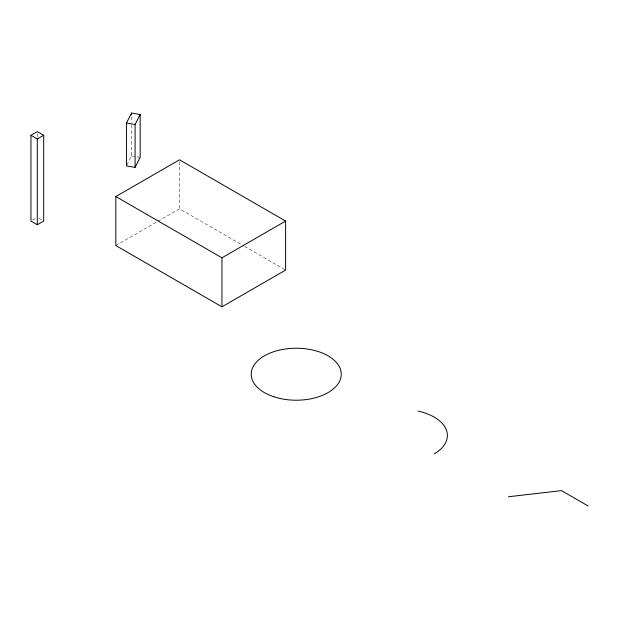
<?xml version="1.0" encoding="UTF-8"?>
<svg xmlns="http://www.w3.org/2000/svg" width="619" height="619" viewBox="0 0 619 619"><rect width="100%" height="100%" fill="white"/><g stroke="black" fill="none" stroke-linecap="round" stroke-linejoin="round"><path stroke-width="0.46" stroke-dasharray="3.1 2.32" d="M126.872 165.087L131.522 155.949L131.522 123.545M32.544 220.14L36.521 217.842M115.838 245.565L157.187 221.695M158.015 221.223L179.51 208.804L243.847 245.952M131.522 155.949L140.165 157.412M244.683 246.432L285.622 270.07M38.912 218.306L43.686 221.06M179.51 161.714L179.51 208.804M131.522 116.875L131.522 122.593M37.318 133.542L37.318 137.395"/><path stroke-width="0.93" d="M126.454 123.034L131.522 113.06L140.165 114.523L140.165 157.412L135.089 167.385L126.454 165.923L126.454 123.034L135.089 124.496L140.165 114.523M30.95 135.29L37.318 131.615L43.686 135.29L43.686 221.06L37.318 224.736L30.95 221.06L30.95 135.29L37.318 138.965L43.686 135.29M115.838 196.556L179.51 159.795L285.622 221.06L285.622 270.07L221.958 306.831L115.838 245.565L115.838 196.556L221.958 257.821L285.622 221.06M508.462 496.748L561.518 490.627L588.05 505.94M221.958 257.821L221.958 306.831M135.089 124.496L135.089 167.385M131.522 113.06L131.522 114.964M37.318 138.965L37.318 224.736M418.049 411.124A45.017 25.99 0 0 1 434.182 453.866M273.722 396.733A45.017 25.99 0 0 0 341.255 374.224A45.017 25.99 0 0 0 273.722 351.708A45.017 25.99 0 0 0 273.722 396.733"/></g></svg>
